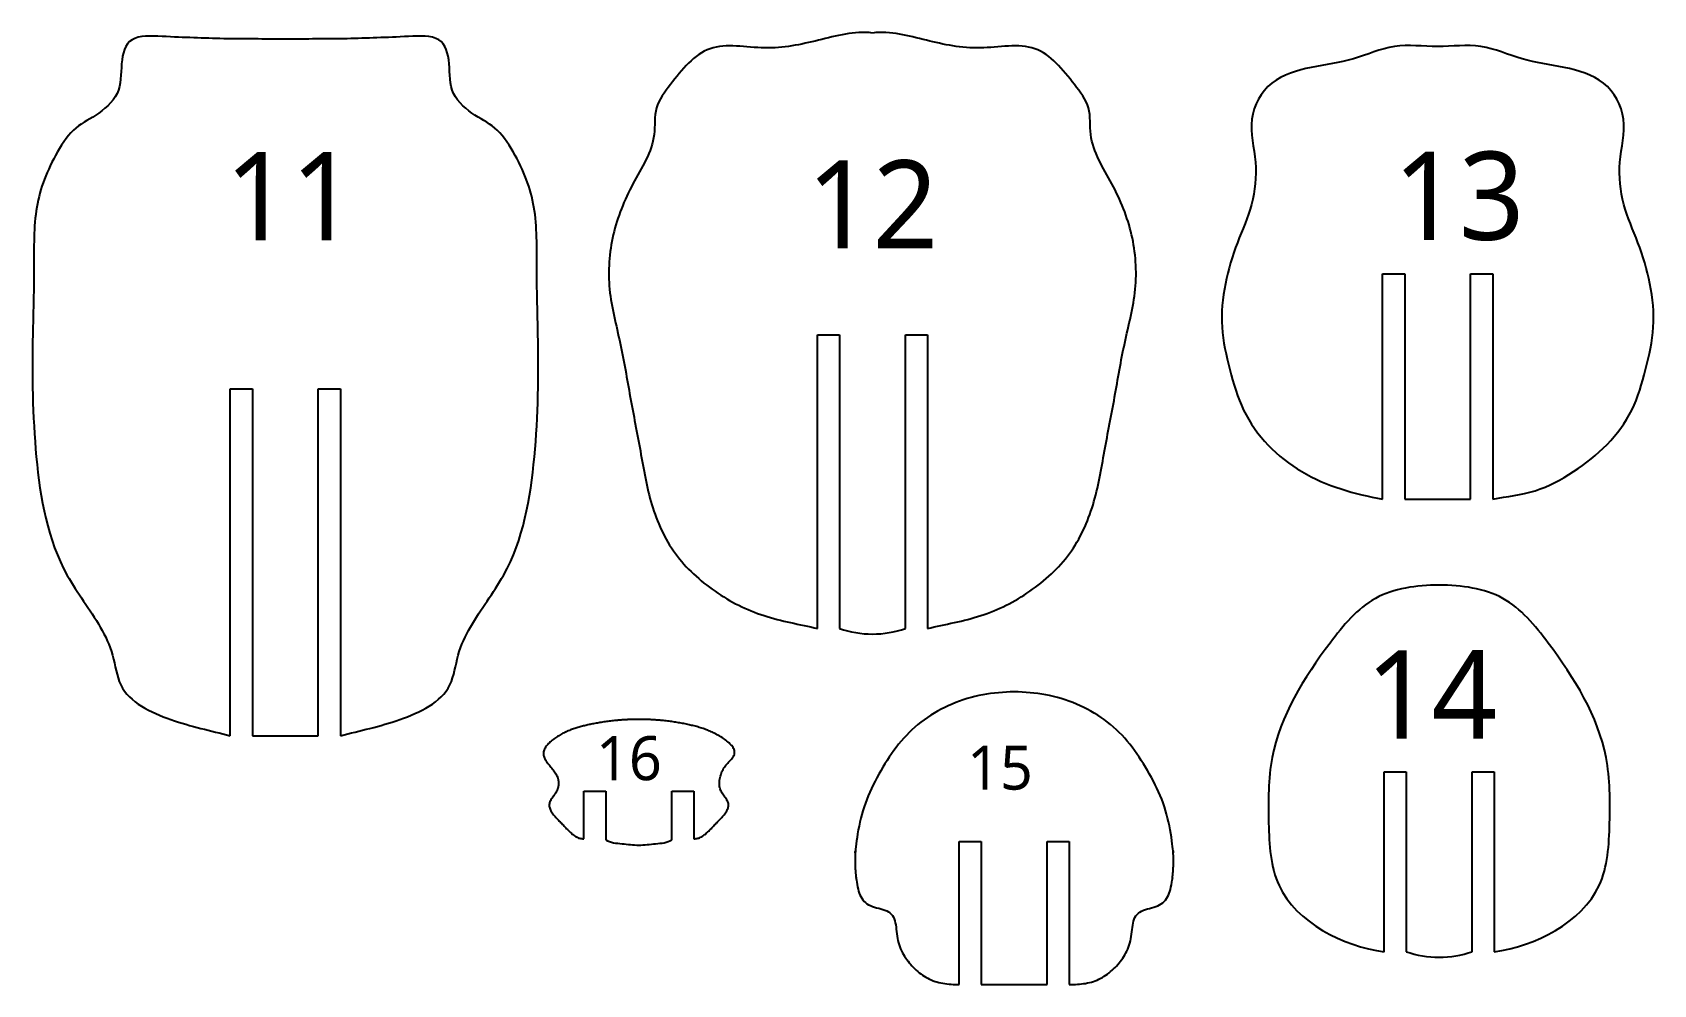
# Model space of a CAD drawing. Header units: millimetres. Extents: x 232 to 4286, y 183 to 663.
# Drawn here: x 3919.1 to 4286.5, y 360.7 to 576.5 of the extents above; entities that cross this region are included whole.
import ezdxf

# ---------------------------------------------------------------- set-up
doc = ezdxf.new("R2010")
doc.units = ezdxf.units.MM
doc.header["$MEASUREMENT"] = 0
doc.layers.add('Default', color=7, linetype='Continuous', true_color=0x000000)

msp = doc.modelspace()

# ---------------------------------------------------------------- linework, layer by layer
at = {"layer": 'Default'}
for points, knots in [([(3988.91, 417.07), (3993.42, 418.22), (3997.79, 419.16), (4002.38, 420.76), (4006.97, 422.35), (4011.77, 424.61), (4013.73, 428.61), (4014.71, 430.61), (4014.98, 433.04), (4015.6, 435.31), (4016.23, 437.59), (4017.22, 439.7), (4018.37, 441.72), (4020.68, 445.76), (4023.63, 449.42), (4025.87, 453.44), (4030.36, 461.47), (4032, 470.93), (4032.87, 480.29), (4033.75, 489.65), (4033.86, 498.9), (4033.68, 508.14), (4033.59, 512.76), (4033.42, 517.39), (4033.41, 522.11), (4033.4, 526.82), (4033.55, 531.64), (4032.9, 536.05), (4032.25, 540.47), (4030.81, 544.48), (4028.51, 548.65), (4027.36, 550.74), (4025.99, 552.87), (4024.47, 554.33), (4022.95, 555.79), (4021.27, 556.57), (4019.41, 557.78), (4017.55, 558.99), (4015.52, 560.62), (4014.57, 562.66), (4013.62, 564.7), (4013.75, 567.15), (4013.55, 569.44), (4013.34, 571.74), (4012.79, 573.86), (4011.18, 574.86), (4009.56, 575.86), (4006.87, 575.73), (4004.35, 575.61), (3999.31, 575.38), (3994.95, 575.2), (3990.41, 575.11), (3985.87, 575.03), (3981.16, 575.03), (3976.44, 575.03), (3971.73, 575.03), (3967.01, 575.03), (3962.47, 575.11), (3957.93, 575.2), (3953.57, 575.38), (3948.53, 575.61), (3946.01, 575.73), (3943.32, 575.86), (3941.71, 574.86), (3940.09, 573.86), (3939.54, 571.74), (3939.34, 569.44), (3939.13, 567.15), (3939.26, 564.7), (3938.31, 562.66), (3937.36, 560.62), (3935.33, 558.99), (3933.47, 557.78), (3931.62, 556.57), (3929.94, 555.79), (3928.41, 554.33), (3926.89, 552.87), (3925.52, 550.74), (3924.37, 548.65), (3922.08, 544.48), (3920.63, 540.47), (3919.99, 536.05), (3919.34, 531.64), (3919.48, 526.82), (3919.47, 522.11), (3919.46, 517.39), (3919.3, 512.76), (3919.2, 508.14), (3919.02, 498.9), (3919.13, 489.65), (3920.01, 480.29), (3920.89, 470.93), (3922.53, 461.47), (3927.01, 453.44), (3929.25, 449.42), (3932.21, 445.76), (3934.51, 441.72), (3935.66, 439.7), (3936.65, 437.59), (3937.28, 435.31), (3937.91, 433.04), (3938.17, 430.61), (3939.15, 428.61), (3941.11, 424.61), (3945.92, 422.35), (3950.5, 420.76), (3955.09, 419.16), (3959.46, 418.22), (3963.97, 417.07)], [453.1821485, 453.1821485, 453.1821485, 453.1821485, 453.2133959, 453.2133959, 453.2133959, 453.2446461, 453.2446461, 453.2446461, 453.2602711, 453.2602711, 453.2602711, 453.2758962, 453.2758962, 453.2758962, 453.3071464, 453.3071464, 453.3071464, 453.3696468, 453.3696468, 453.3696468, 453.4321471, 453.4321471, 453.4321471, 453.4633973, 453.4633973, 453.4633973, 453.4946475, 453.4946475, 453.4946475, 453.5258976, 453.5258976, 453.5258976, 453.5415227, 453.5415227, 453.5415227, 453.5571478, 453.5571478, 453.5571478, 453.5727729, 453.5727729, 453.5727729, 453.588398, 453.588398, 453.588398, 453.6040231, 453.6040231, 453.6040231, 453.6196482, 453.6196482, 453.6196482, 453.6508984, 453.6508984, 453.6508984, 453.6821485, 453.6821485, 453.6821485, 453.7133985, 453.7133985, 453.7133985, 453.7446485, 453.7446485, 453.7446485, 453.7602735, 453.7602735, 453.7602735, 453.7758985, 453.7758985, 453.7758985, 453.7915235, 453.7915235, 453.7915235, 453.8071485, 453.8071485, 453.8071485, 453.8227735, 453.8227735, 453.8227735, 453.8383985, 453.8383985, 453.8383985, 453.8696485, 453.8696485, 453.8696485, 453.9008985, 453.9008985, 453.9008985, 453.9321485, 453.9321485, 453.9321485, 453.9946485, 453.9946485, 453.9946485, 454.0571485, 454.0571485, 454.0571485, 454.0883985, 454.0883985, 454.0883985, 454.1040235, 454.1040235, 454.1040235, 454.1196485, 454.1196485, 454.1196485, 454.1508985, 454.1508985, 454.1508985, 454.1821485, 454.1821485, 454.1821485, 454.1821485]), ([(4109.47, 576.39), (4105.39, 576.93), (4101.28, 575.76), (4097.25, 574.76), (4093.23, 573.76), (4089.29, 572.93), (4085.06, 573.02), (4080.82, 573.1), (4076.3, 574.09), (4072.68, 572.84), (4069.06, 571.59), (4066.34, 568.11), (4063.69, 564.7), (4062.37, 563), (4061.06, 561.32), (4060.52, 559.41), (4059.99, 557.51), (4060.23, 555.38), (4059.99, 553.38), (4059.52, 549.38), (4057.16, 545.86), (4055.2, 542.19), (4053.23, 538.51), (4051.68, 534.67), (4050.75, 530.64), (4049.81, 526.62), (4049.51, 522.41), (4049.91, 518.29), (4050.32, 514.18), (4051.42, 510.16), (4052.3, 506.1), (4053.19, 502.05), (4053.84, 497.95), (4054.58, 493.87), (4055.32, 489.79), (4056.14, 485.73), (4056.88, 481.63), (4057.62, 477.54), (4058.29, 473.41), (4059.48, 469.45), (4060.67, 465.5), (4062.38, 461.71), (4064.81, 458.38), (4067.23, 455.06), (4070.38, 452.2), (4073.81, 449.83), (4077.24, 447.46), (4080.96, 445.58), (4084.9, 444.31), (4088.83, 443.04), (4092.97, 442.37), (4097, 441.38)], [67.576007, 67.576007, 67.576007, 67.576007, 67.638507, 67.638507, 67.638507, 67.701007, 67.701007, 67.701007, 67.763507, 67.763507, 67.763507, 67.826007, 67.826007, 67.826007, 67.857257, 67.857257, 67.857257, 67.888507, 67.888507, 67.888507, 67.951007, 67.951007, 67.951007, 68.013507, 68.013507, 68.013507, 68.076007, 68.076007, 68.076007, 68.138507, 68.138507, 68.138507, 68.201007, 68.201007, 68.201007, 68.263507, 68.263507, 68.263507, 68.326007, 68.326007, 68.326007, 68.388507, 68.388507, 68.388507, 68.451007, 68.451007, 68.451007, 68.513507, 68.513507, 68.513507, 68.576007, 68.576007, 68.576007, 68.576007]), ([(4121.94, 441.38), (4125.97, 442.37), (4130.1, 443.04), (4134.03, 444.31), (4137.97, 445.58), (4141.69, 447.46), (4145.12, 449.83), (4148.56, 452.2), (4151.7, 455.06), (4154.12, 458.38), (4156.55, 461.71), (4158.26, 465.5), (4159.45, 469.45), (4160.64, 473.41), (4161.31, 477.54), (4162.05, 481.63), (4162.79, 485.73), (4163.61, 489.79), (4164.35, 493.87), (4165.09, 497.95), (4165.75, 502.05), (4166.63, 506.1), (4167.51, 510.16), (4168.62, 514.18), (4169.02, 518.29), (4169.42, 522.41), (4169.12, 526.62), (4168.19, 530.64), (4167.26, 534.67), (4165.7, 538.51), (4163.74, 542.19), (4161.77, 545.86), (4159.41, 549.38), (4158.94, 553.38), (4158.71, 555.38), (4158.95, 557.51), (4158.41, 559.41), (4157.87, 561.32), (4156.56, 563), (4155.24, 564.7), (4152.59, 568.11), (4149.87, 571.59), (4146.25, 572.84), (4142.63, 574.09), (4138.11, 573.1), (4133.87, 573.02), (4129.64, 572.93), (4125.7, 573.76), (4121.68, 574.76), (4117.65, 575.76), (4113.54, 576.93), (4109.47, 576.39)], [66.5760201, 66.5760201, 66.5760201, 66.5760201, 66.6385067, 66.6385067, 66.6385067, 66.7010067, 66.7010067, 66.7010067, 66.7635067, 66.7635067, 66.7635067, 66.8260067, 66.8260067, 66.8260067, 66.8885067, 66.8885067, 66.8885067, 66.9510067, 66.9510067, 66.9510067, 67.0135067, 67.0135067, 67.0135067, 67.0760067, 67.0760067, 67.0760067, 67.1385067, 67.1385067, 67.1385067, 67.2010067, 67.2010067, 67.2010067, 67.2635067, 67.2635067, 67.2635067, 67.2947567, 67.2947567, 67.2947567, 67.3260067, 67.3260067, 67.3260067, 67.3885067, 67.3885067, 67.3885067, 67.4510067, 67.4510067, 67.4510067, 67.5135067, 67.5135067, 67.5135067, 67.5760067, 67.5760067, 67.5760067, 67.5760067]), ([(4250.01, 470.74), (4253.22, 471.31), (4256.51, 471.67), (4259.6, 472.63), (4262.69, 473.59), (4265.58, 475.15), (4268.32, 476.95), (4273.8, 480.55), (4278.68, 485.13), (4281.52, 490.89), (4282.93, 493.77), (4283.84, 496.94), (4284.65, 500.12), (4285.46, 503.3), (4286.19, 506.48), (4286.4, 509.72), (4286.81, 516.21), (4285.15, 522.96), (4282.91, 528.86), (4281.79, 531.8), (4280.52, 534.54), (4279.72, 537.55), (4278.91, 540.56), (4278.57, 543.83), (4278.85, 547.12), (4279.13, 550.4), (4280.03, 553.69), (4279.64, 556.85), (4279.26, 560.01), (4277.58, 563.05), (4275.11, 565.02), (4272.65, 567), (4269.39, 567.92), (4266.17, 568.57), (4262.95, 569.22), (4259.77, 569.61), (4256.65, 570.52), (4253.54, 571.43), (4250.49, 572.86), (4247.32, 573.34), (4244.14, 573.82), (4240.84, 573.34), (4237.54, 573.34), (4234.24, 573.34), (4230.94, 573.82), (4227.77, 573.34), (4224.59, 572.86), (4221.54, 571.43), (4218.43, 570.52), (4215.31, 569.61), (4212.13, 569.22), (4208.91, 568.57), (4205.69, 567.92), (4202.43, 567), (4199.97, 565.02), (4197.5, 563.04), (4195.83, 560.01), (4195.44, 556.85), (4195.05, 553.68), (4195.96, 550.4), (4196.24, 547.11), (4196.52, 543.83), (4196.17, 540.55), (4195.37, 537.55), (4194.56, 534.54), (4193.29, 531.8), (4192.17, 528.86), (4189.93, 522.96), (4188.28, 516.22), (4188.69, 509.72), (4188.9, 506.47), (4189.62, 503.29), (4190.43, 500.12), (4191.25, 496.95), (4192.16, 493.79), (4193.57, 490.89), (4196.38, 485.07), (4201.18, 480.25), (4206.77, 476.95), (4212.35, 473.64), (4218.73, 471.85), (4225.07, 470.74)], [459.525786, 459.525786, 459.525786, 459.525786, 459.557036, 459.557036, 459.557036, 459.588286, 459.588286, 459.588286, 459.650786, 459.650786, 459.650786, 459.682036, 459.682036, 459.682036, 459.713286, 459.713286, 459.713286, 459.775786, 459.775786, 459.775786, 459.807036, 459.807036, 459.807036, 459.838286, 459.838286, 459.838286, 459.869536, 459.869536, 459.869536, 459.900786, 459.900786, 459.900786, 459.932036, 459.932036, 459.932036, 459.963286, 459.963286, 459.963286, 459.994536, 459.994536, 459.994536, 460.025786, 460.025786, 460.025786, 460.057036, 460.057036, 460.057036, 460.088286, 460.088286, 460.088286, 460.119536, 460.119536, 460.119536, 460.150786, 460.150786, 460.150786, 460.182036, 460.182036, 460.182036, 460.213286, 460.213286, 460.213286, 460.244536, 460.244536, 460.244536, 460.275786, 460.275786, 460.275786, 460.338286, 460.338286, 460.338286, 460.369536, 460.369536, 460.369536, 460.400786, 460.400786, 460.400786, 460.463286, 460.463286, 460.463286, 460.525786, 460.525786, 460.525786, 460.525786]), ([(4250.34, 368.11), (4259.63, 369.33), (4270.22, 374.72), (4274.13, 383.13), (4276.09, 387.33), (4276.37, 392.29), (4276.5, 397.29), (4276.63, 402.29), (4276.59, 407.34), (4275.69, 412.11), (4273.87, 421.66), (4268.55, 430.13), (4262.58, 438.09), (4259.6, 442.07), (4256.46, 445.93), (4252.31, 448.21), (4248.16, 450.5), (4243.01, 451.21), (4237.87, 451.21), (4232.72, 451.21), (4227.57, 450.5), (4223.42, 448.21), (4219.27, 445.93), (4216.13, 442.07), (4213.15, 438.09), (4207.18, 430.13), (4201.86, 421.66), (4200.04, 412.11), (4199.14, 407.34), (4199.1, 402.29), (4199.23, 397.29), (4199.36, 392.29), (4199.65, 387.33), (4201.6, 383.13), (4205.51, 374.72), (4216.1, 369.33), (4225.4, 368.11)], [371.335849, 371.335849, 371.335849, 371.335849, 371.460849, 371.460849, 371.460849, 371.523349, 371.523349, 371.523349, 371.585849, 371.585849, 371.585849, 371.710849, 371.710849, 371.710849, 371.773349, 371.773349, 371.773349, 371.835849, 371.835849, 371.835849, 371.898349, 371.898349, 371.898349, 371.960849, 371.960849, 371.960849, 372.085849, 372.085849, 372.085849, 372.148349, 372.148349, 372.148349, 372.210849, 372.210849, 372.210849, 372.335849, 372.335849, 372.335849, 372.335849]), ([(4102, 441.38), (4104.39, 440.57), (4106.93, 440.13), (4109.47, 440.13), (4112, 440.13), (4114.54, 440.57), (4116.94, 441.38)], [206.727595, 206.727595, 206.727595, 206.727595, 212.787102, 212.787102, 212.787102, 218.846609, 218.846609, 218.846609, 218.846609]), ([(4049.06, 393.49), (4050.12, 392.81), (4051.44, 392.72), (4052.73, 392.59), (4054.01, 392.46), (4055.27, 392.29), (4056.53, 392.29), (4057.79, 392.29), (4059.05, 392.46), (4060.34, 392.59), (4061.63, 392.72), (4062.95, 392.81), (4064, 393.49)], [41.767236, 41.767236, 41.767236, 41.767236, 42.017236, 42.017236, 42.017236, 42.267236, 42.267236, 42.267236, 42.517236, 42.517236, 42.517236, 42.767236, 42.767236, 42.767236, 42.767236]), ([(4230.4, 368.11), (4232.79, 367.31), (4235.33, 366.86), (4237.86, 366.86), (4240.4, 366.86), (4242.94, 367.31), (4245.34, 368.11)], [272.692495, 272.692495, 272.692495, 272.692495, 278.751202, 278.751202, 278.751202, 284.811279, 284.811279, 284.811279, 284.811279])]:
    msp.add_open_spline(points, degree=3, knots=knots, dxfattribs=at)
for points in [[(4225.07, 470.74), (4225.07, 496.28), (4225.07, 521.82)], [(4225.07, 521.82), (4227.57, 521.82), (4230.07, 521.82)], [(4230.07, 521.82), (4230.07, 496.28), (4230.07, 470.74)], [(4245.01, 470.74), (4245.01, 496.28), (4245.01, 521.82)], [(4245.01, 521.82), (4247.51, 521.82), (4250.01, 521.82)], [(4250.01, 521.82), (4250.01, 496.28), (4250.01, 470.74)], [(4097, 441.38), (4097, 474.66), (4097, 507.95)], [(4097, 507.95), (4099.5, 507.95), (4102, 507.95)], [(4102, 507.95), (4102, 474.66), (4102, 441.38)], [(4116.94, 441.38), (4116.94, 474.66), (4116.94, 507.95)], [(4116.94, 507.95), (4119.44, 507.95), (4121.94, 507.95)], [(4121.94, 507.95), (4121.94, 474.66), (4121.94, 441.38)], [(3963.97, 417.07), (3963.97, 456.4), (3963.97, 495.73)], [(3963.97, 495.73), (3966.47, 495.73), (3968.97, 495.73)], [(3968.97, 495.73), (3968.97, 456.4), (3968.97, 417.07)], [(3983.91, 417.07), (3983.91, 456.4), (3983.91, 495.73)], [(3983.91, 495.73), (3986.41, 495.73), (3988.91, 495.73)], [(3988.91, 495.73), (3988.91, 456.4), (3988.91, 417.07)], [(4230.07, 470.74), (4237.54, 470.74), (4245.01, 470.74)], [(3968.97, 417.07), (3976.44, 417.07), (3983.91, 417.07)], [(4225.4, 368.11), (4225.4, 388.49), (4225.4, 408.88)], [(4225.4, 408.88), (4227.9, 408.88), (4230.4, 408.88)], [(4230.4, 408.88), (4230.4, 388.49), (4230.4, 368.11)], [(4245.34, 368.11), (4245.34, 388.49), (4245.34, 408.88)], [(4245.34, 408.88), (4247.84, 408.88), (4250.34, 408.88)], [(4250.34, 408.88), (4250.34, 388.49), (4250.34, 368.11)], [(4044.07, 393.71), (4044.07, 399.11), (4044.07, 404.52)], [(4044.07, 404.52), (4046.57, 404.52), (4049.06, 404.52)], [(4049.06, 404.52), (4049.06, 399.01), (4049.06, 393.49)], [(4064, 393.49), (4064, 399.01), (4064, 404.52)], [(4064, 404.52), (4066.5, 404.52), (4069, 404.52)], [(4069, 404.52), (4069, 399.11), (4069, 393.71)], [(4129.13, 360.66), (4129.13, 376.87), (4129.13, 393.08)], [(4129.13, 393.08), (4131.63, 393.08), (4134.13, 393.08)], [(4134.13, 393.08), (4134.13, 376.87), (4134.13, 360.66)], [(4149.07, 393.08), (4151.57, 393.08), (4154.07, 393.08)], [(4149.07, 360.66), (4149.07, 376.87), (4149.07, 393.08)], [(4154.07, 393.08), (4154.07, 376.87), (4154.07, 360.66)], [(4134.13, 360.66), (4141.6, 360.66), (4149.07, 360.66)]]:
    msp.add_open_spline(points, degree=2, dxfattribs=at)
for points, weights, knots in [([(4141.6, 427.06), (4133.44, 427.14), (4124.71, 424.22), (4118.63, 418.63), (4115.59, 415.84), (4113.22, 412.38), (4111.14, 408.73), (4110.1, 406.91), (4109.14, 405.04), (4108.37, 403.12), (4107.6, 401.19), (4107.01, 399.22), (4106.55, 397.19), (4106.09, 395.15), (4105.75, 393.06), (4105.61, 391.01), (4105.46, 388.92), (4105.51, 386.83), (4105.77, 384.76), (4106.03, 382.58), (4106.51, 380.22), (4108.1, 379.07), (4109.7, 377.91), (4112.4, 377.95), (4113.67, 376.71), (4114.94, 375.46), (4114.77, 372.94), (4115.21, 370.78), (4115.66, 368.63), (4116.71, 366.86), (4118.07, 365.3), (4119.42, 363.74), (4121.07, 362.4), (4122.98, 361.63), (4124.88, 360.86), (4127.05, 360.66), (4129.13, 360.66)], [1, 1, 1, 1, 1, 1, 1, 1, 1, 1, 1, 1, 1, 1, 1, 1, 0.996842766273, 0.996842766273, 1, 1, 1, 1, 1, 1, 1, 1, 1, 1, 1, 1, 1, 1, 1, 1, 1, 1, 1], [77.038721, 77.038721, 77.038721, 77.038721, 77.288721, 77.288721, 77.288721, 77.413721, 77.413721, 77.413721, 77.476221, 77.476221, 77.476221, 77.538721, 77.538721, 77.538721, 77.601221, 77.601221, 77.601221, 83.861324, 83.861324, 83.861324, 83.923824, 83.923824, 83.923824, 83.986324, 83.986324, 83.986324, 84.048824, 84.048824, 84.048824, 84.111324, 84.111324, 84.111324, 84.173824, 84.173824, 84.173824, 84.236324, 84.236324, 84.236324, 84.236324]), ([(4154.07, 360.66), (4156.14, 360.66), (4158.31, 360.86), (4160.22, 361.63), (4162.13, 362.4), (4163.77, 363.74), (4165.13, 365.3), (4166.48, 366.86), (4167.54, 368.63), (4167.98, 370.78), (4168.43, 372.94), (4168.26, 375.46), (4169.53, 376.71), (4170.79, 377.95), (4173.5, 377.91), (4175.09, 379.07), (4176.68, 380.22), (4177.17, 382.58), (4177.43, 384.76), (4177.69, 386.83), (4177.74, 388.92), (4177.59, 391.01), (4177.44, 393.06), (4177.1, 395.15), (4176.64, 397.19), (4176.18, 399.22), (4175.6, 401.19), (4174.83, 403.12), (4174.05, 405.04), (4173.09, 406.91), (4172.05, 408.73), (4169.98, 412.38), (4167.6, 415.84), (4164.56, 418.63), (4158.48, 424.22), (4149.75, 427.14), (4141.6, 427.06)], [1, 1, 1, 1, 1, 1, 1, 1, 1, 1, 1, 1, 1, 1, 1, 1, 1, 1, 1, 0.996842766273, 0.996842766273, 1, 1, 1, 1, 1, 1, 1, 1, 1, 1, 1, 1, 1, 1, 1, 1], [69.841118, 69.841118, 69.841118, 69.841118, 69.903618, 69.903618, 69.903618, 69.966118, 69.966118, 69.966118, 70.028618, 70.028618, 70.028618, 70.091118, 70.091118, 70.091118, 70.153618, 70.153618, 70.153618, 70.216118, 70.216118, 70.216118, 76.476221, 76.476221, 76.476221, 76.538721, 76.538721, 76.538721, 76.601221, 76.601221, 76.601221, 76.663721, 76.663721, 76.663721, 76.788721, 76.788721, 76.788721, 77.038721, 77.038721, 77.038721, 77.038721]), ([(4069, 393.71), (4070.96, 393.71), (4072.27, 395.36), (4073.85, 397.01), (4075.44, 398.66), (4077.31, 400.3), (4076.75, 401.94), (4076.47, 402.76), (4075.58, 403.58), (4075.14, 404.54), (4074.71, 405.49), (4074.74, 406.58), (4074.94, 407.59), (4075.15, 408.6), (4075.54, 409.52), (4076.22, 410.36), (4076.9, 411.21), (4077.87, 411.96), (4078.15, 412.75), (4078.72, 414.33), (4076.54, 416.04), (4074.53, 417.18), (4072.52, 418.32), (4070.69, 418.9), (4068.76, 419.37), (4064.92, 420.3), (4060.71, 420.78), (4056.53, 420.78), (4052.36, 420.78), (4048.22, 420.31), (4044.3, 419.37), (4042.35, 418.9), (4040.45, 418.31), (4038.54, 417.18), (4036.63, 416.05), (4034.71, 414.37), (4034.92, 412.75), (4035.12, 411.13), (4037.44, 409.57), (4038.12, 407.59), (4038.47, 406.57), (4038.4, 405.5), (4037.92, 404.54), (4037.46, 403.58), (4036.59, 402.76), (4036.32, 401.94), (4035.78, 400.3), (4037.63, 398.65), (4039.22, 397.01), (4040.8, 395.36), (4042.11, 393.71), (4044.07, 393.71)], [1, 1, 1, 1, 1, 1, 1, 1, 1, 1, 1, 1, 1, 1, 1, 1, 1, 1, 1, 1, 1, 1, 1, 1, 1, 1, 1, 1, 1, 1, 1, 1, 1, 1, 1, 1, 1, 1, 1, 1, 0.949387774336, 0.949387774336, 1, 1, 1, 1, 1, 1, 1, 1, 1, 1], [10.816982, 10.816982, 10.816982, 10.816982, 10.879482, 10.879482, 10.879482, 10.941982, 10.941982, 10.941982, 10.973232, 10.973232, 10.973232, 11.004482, 11.004482, 11.004482, 11.035732, 11.035732, 11.035732, 11.066982, 11.066982, 11.066982, 11.129482, 11.129482, 11.129482, 11.191982, 11.191982, 11.191982, 11.316982, 11.316982, 11.316982, 11.441982, 11.441982, 11.441982, 11.504482, 11.504482, 11.504482, 11.566982, 11.566982, 11.566982, 11.629482, 11.629482, 11.629482, 14.765179, 14.765179, 14.765179, 14.796429, 14.796429, 14.796429, 14.858929, 14.858929, 14.858929, 14.921429, 14.921429, 14.921429, 14.921429])]:
    msp.add_rational_spline(points, weights, degree=3, knots=knots, dxfattribs=at)

# ---------------------------------------------------------------- texts
at = {"layer": 'Default', "attachment_point": 1, "line_spacing_factor": 0.963855}
for s, insert, char_height, width in [('\\fLucida Grande;11', (3962.74, 549.4), 20, 49.5181), ('\\fLucida Grande;12', (4094.58, 547.55), 20, 48.9157), ('\\fLucida Grande;13', (4227.45, 549.5), 20, 49.1566), ('\\fLucida Grande;14', (4221.24, 436.42), 20, 50.241), ('\\fLucida Grande;16', (4046.84, 416.99), 10, 25.1205), ('\\fLucida Grande;15', (4130.91, 414.86), 10, 24.3976)]:
    msp.add_mtext(s, dxfattribs=dict(at, insert=insert, char_height=char_height, width=width))

doc.saveas('drawing.dxf')
